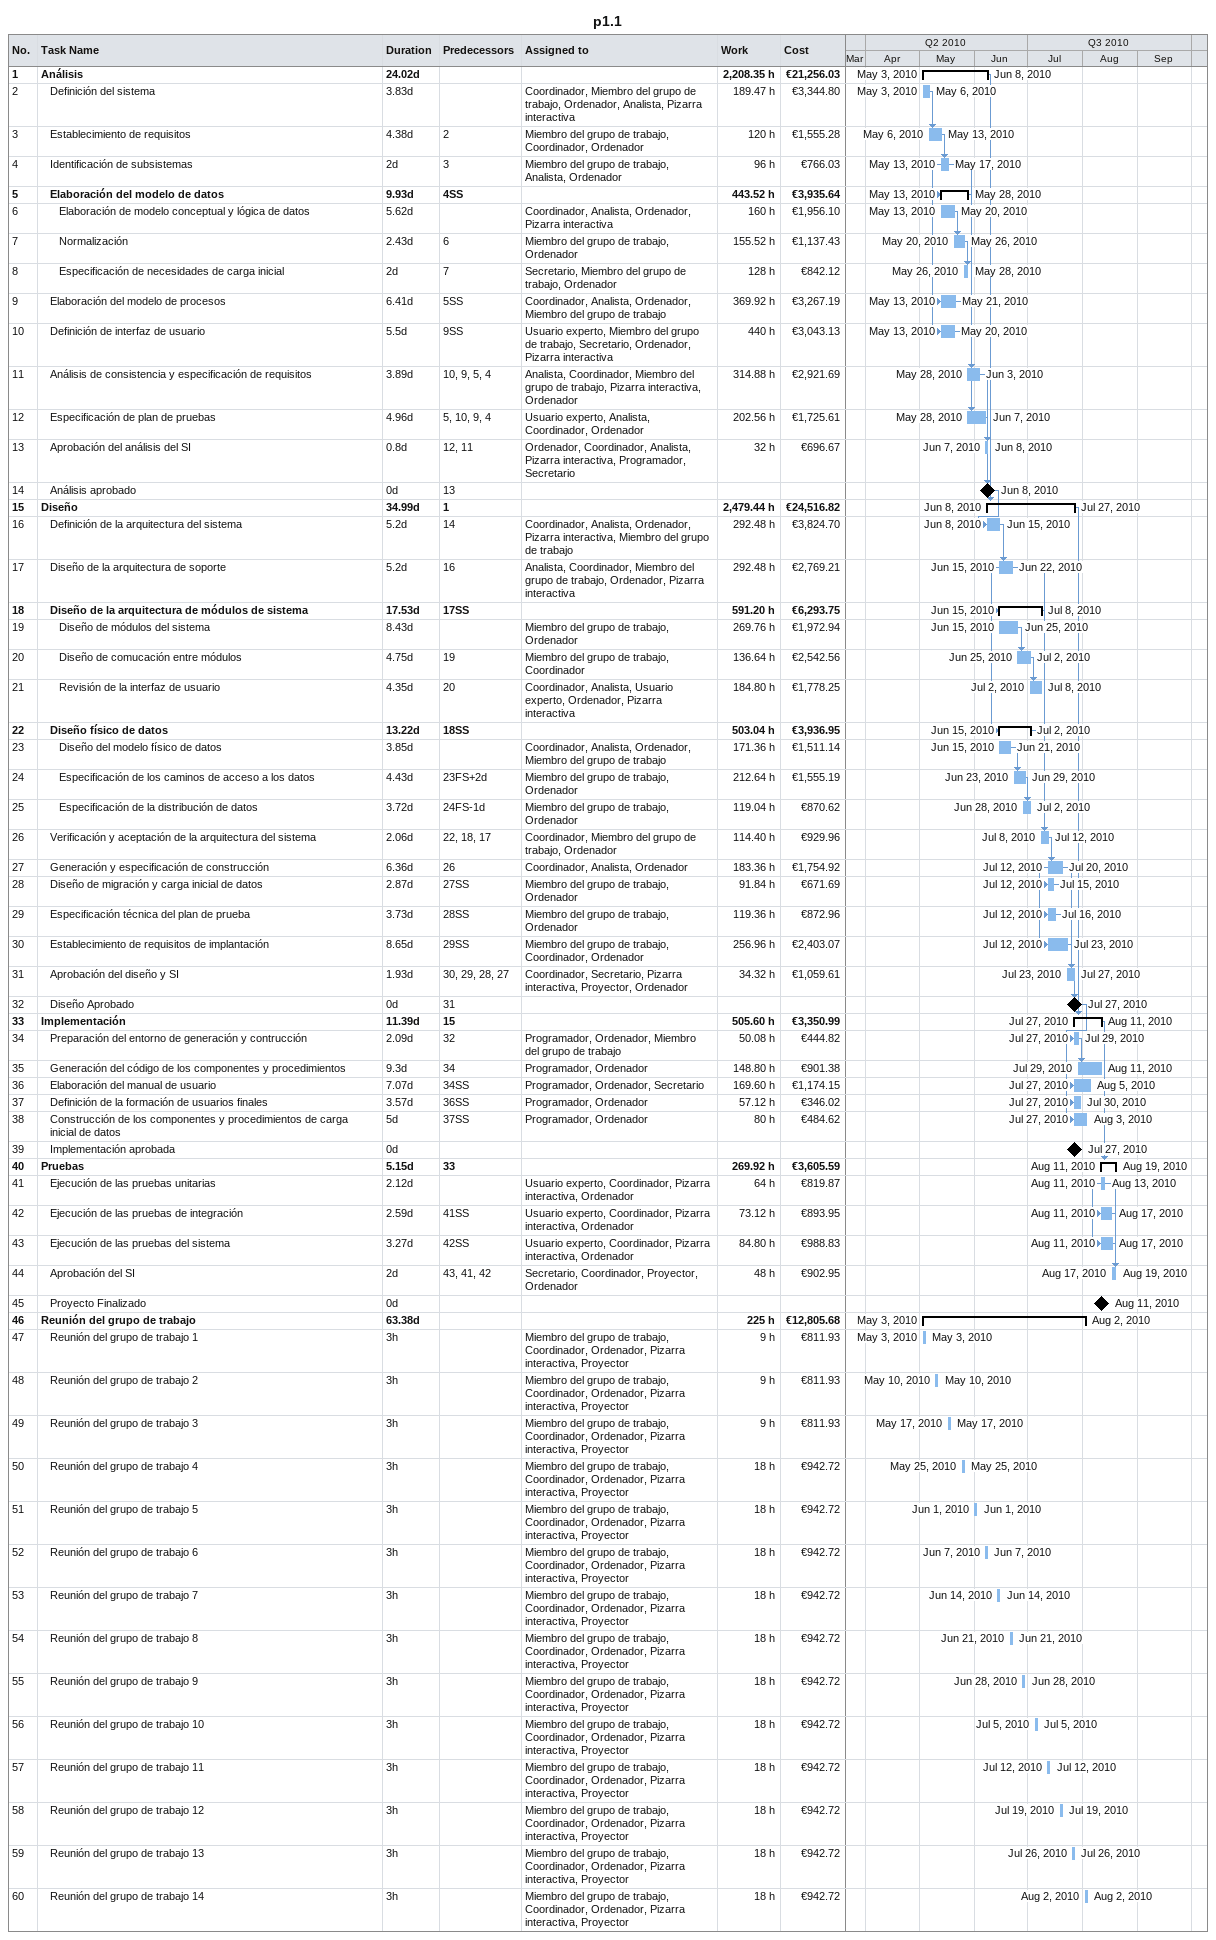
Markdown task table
p1.1

| ID | Level | Task | Duration | Start | Finish | Predecessors | Resources | Work (h) | Cost (€) |
|---|---|---|---|---|---|---|---|---|---|
| 1 | 1 | **Análisis** | 24.02d | 2010-05-03 | 2010-06-08 |  |  | 2208.35 | 21256.03 |
| 2 | 2 | Definición del sistema | 3.83d | 2010-05-03 | 2010-05-06 |  | Coordinador, Miembro del grupo de trabajo, Ordenador, Analista, Pizarra interactiva | 189.47 | 3344.80 |
| 3 | 2 | Establecimiento de requisitos | 4.38d | 2010-05-06 | 2010-05-13 | 2 | Miembro del grupo de trabajo, Coordinador, Ordenador | 120 | 1555.28 |
| 4 | 2 | Identificación de subsistemas | 2d | 2010-05-13 | 2010-05-17 | 3 | Miembro del grupo de trabajo, Analista, Ordenador | 96 | 766.03 |
| 5 | 2 | **Elaboración del modelo de datos** | 9.93d | 2010-05-13 | 2010-05-28 | 4SS |  | 443.52 | 3935.64 |
| 6 | 3 | Elaboración de modelo conceptual y lógica de datos | 5.62d | 2010-05-13 | 2010-05-20 |  | Coordinador, Analista, Ordenador, Pizarra interactiva | 160 | 1956.10 |
| 7 | 3 | Normalización | 2.43d | 2010-05-20 | 2010-05-26 | 6 | Miembro del grupo de trabajo, Ordenador | 155.52 | 1137.43 |
| 8 | 3 | Especificación de necesidades de carga inicial | 2d | 2010-05-26 | 2010-05-28 | 7 | Secretario, Miembro del grupo de trabajo, Ordenador | 128 | 842.12 |
| 9 | 2 | Elaboración del modelo de procesos | 6.41d | 2010-05-13 | 2010-05-21 | 5SS | Coordinador, Analista, Ordenador, Miembro del grupo de trabajo | 369.92 | 3267.19 |
| 10 | 2 | Definición de interfaz de usuario | 5.5d | 2010-05-13 | 2010-05-20 | 9SS | Usuario experto, Miembro del grupo de trabajo, Secretario, Ordenador, Pizarra interactiva | 440 | 3043.13 |
| 11 | 2 | Análisis de consistencia y especificación de requisitos | 3.89d | 2010-05-28 | 2010-06-03 | 10, 9, 5, 4 | Analista, Coordinador, Miembro del grupo de trabajo, Pizarra interactiva, Ordenador | 314.88 | 2921.69 |
| 12 | 2 | Especificación de plan de pruebas | 4.96d | 2010-05-28 | 2010-06-07 | 5, 10, 9, 4 | Usuario experto, Analista, Coordinador, Ordenador | 202.56 | 1725.61 |
| 13 | 2 | Aprobación del análisis del SI | 0.8d | 2010-06-07 | 2010-06-08 | 12, 11 | Ordenador, Coordinador, Analista, Pizarra interactiva, Programador, Secretario | 32 | 696.67 |
| 14 | 2 | Análisis aprobado | 0d | 2010-06-08 | 2010-06-08 | 13 |  |  |  |
| 15 | 1 | **Diseño** | 34.99d | 2010-06-08 | 2010-07-27 | 1 |  | 2479.44 | 24516.82 |
| 16 | 2 | Definición de la arquitectura del sistema | 5.2d | 2010-06-08 | 2010-06-15 | 14 | Coordinador, Analista, Ordenador, Pizarra interactiva, Miembro del grupo de trabajo | 292.48 | 3824.70 |
| 17 | 2 | Diseño de la arquitectura de soporte | 5.2d | 2010-06-15 | 2010-06-22 | 16 | Analista, Coordinador, Miembro del grupo de trabajo, Ordenador, Pizarra interactiva | 292.48 | 2769.21 |
| 18 | 2 | **Diseño de la arquitectura de módulos de sistema** | 17.53d | 2010-06-15 | 2010-07-08 | 17SS |  | 591.20 | 6293.75 |
| 19 | 3 | Diseño de módulos del sistema | 8.43d | 2010-06-15 | 2010-06-25 |  | Miembro del grupo de trabajo, Ordenador | 269.76 | 1972.94 |
| 20 | 3 | Diseño de comucación entre módulos | 4.75d | 2010-06-25 | 2010-07-02 | 19 | Miembro del grupo de trabajo, Coordinador | 136.64 | 2542.56 |
| 21 | 3 | Revisión de la interfaz de usuario | 4.35d | 2010-07-02 | 2010-07-08 | 20 | Coordinador, Analista, Usuario experto, Ordenador, Pizarra interactiva | 184.80 | 1778.25 |
| 22 | 2 | **Diseño físico de datos** | 13.22d | 2010-06-15 | 2010-07-02 | 18SS |  | 503.04 | 3936.95 |
| 23 | 3 | Diseño del modelo físico de datos | 3.85d | 2010-06-15 | 2010-06-21 |  | Coordinador, Analista, Ordenador, Miembro del grupo de trabajo | 171.36 | 1511.14 |
| 24 | 3 | Especificación de los caminos de acceso a los datos | 4.43d | 2010-06-23 | 2010-06-29 | 23FS+2d | Miembro del grupo de trabajo, Ordenador | 212.64 | 1555.19 |
| 25 | 3 | Especificación de la distribución de datos | 3.72d | 2010-06-28 | 2010-07-02 | 24FS-1d | Miembro del grupo de trabajo, Ordenador | 119.04 | 870.62 |
| 26 | 2 | Verificación y aceptación de la arquitectura del sistema | 2.06d | 2010-07-08 | 2010-07-12 | 22, 18, 17 | Coordinador, Miembro del grupo de trabajo, Ordenador | 114.40 | 929.96 |
| 27 | 2 | Generación y especificación de construcción | 6.36d | 2010-07-12 | 2010-07-20 | 26 | Coordinador, Analista, Ordenador | 183.36 | 1754.92 |
| 28 | 2 | Diseño de migración y carga inicial de datos | 2.87d | 2010-07-12 | 2010-07-15 | 27SS | Miembro del grupo de trabajo, Ordenador | 91.84 | 671.69 |
| 29 | 2 | Especificación técnica del plan de prueba | 3.73d | 2010-07-12 | 2010-07-16 | 28SS | Miembro del grupo de trabajo, Ordenador | 119.36 | 872.96 |
| 30 | 2 | Establecimiento de requisitos de implantación | 8.65d | 2010-07-12 | 2010-07-23 | 29SS | Miembro del grupo de trabajo, Coordinador, Ordenador | 256.96 | 2403.07 |
| 31 | 2 | Aprobación del diseño y SI | 1.93d | 2010-07-23 | 2010-07-27 | 30, 29, 28, 27 | Coordinador, Secretario, Pizarra interactiva, Proyector, Ordenador | 34.32 | 1059.61 |
| 32 | 2 | Diseño Aprobado | 0d | 2010-07-27 | 2010-07-27 | 31 |  |  |  |
| 33 | 1 | **Implementación** | 11.39d | 2010-07-27 | 2010-08-11 | 15 |  | 505.60 | 3350.99 |
| 34 | 2 | Preparación del entorno de generación y contrucción | 2.09d | 2010-07-27 | 2010-07-29 | 32 | Programador, Ordenador, Miembro del grupo de trabajo | 50.08 | 444.82 |
| 35 | 2 | Generación del código de los componentes y procedimientos | 9.3d | 2010-07-29 | 2010-08-11 | 34 | Programador, Ordenador | 148.80 | 901.38 |
| 36 | 2 | Elaboración del manual de usuario | 7.07d | 2010-07-27 | 2010-08-05 | 34SS | Programador, Ordenador, Secretario | 169.60 | 1174.15 |
| 37 | 2 | Definición de la formación de usuarios finales | 3.57d | 2010-07-27 | 2010-07-30 | 36SS | Programador, Ordenador | 57.12 | 346.02 |
| 38 | 2 | Construcción de los componentes y procedimientos de carga inicial de datos | 5d | 2010-07-27 | 2010-08-03 | 37SS | Programador, Ordenador | 80 | 484.62 |
| 39 | 2 | Implementación aprobada | 0d | 2010-07-27 | 2010-07-27 |  |  |  |  |
| 40 | 1 | **Pruebas** | 5.15d | 2010-08-11 | 2010-08-19 | 33 |  | 269.92 | 3605.59 |
| 41 | 2 | Ejecución de las pruebas unitarias | 2.12d | 2010-08-11 | 2010-08-13 |  | Usuario experto, Coordinador, Pizarra interactiva, Ordenador | 64 | 819.87 |
| 42 | 2 | Ejecución de las pruebas de integración | 2.59d | 2010-08-11 | 2010-08-17 | 41SS | Usuario experto, Coordinador, Pizarra interactiva, Ordenador | 73.12 | 893.95 |
| 43 | 2 | Ejecución de las pruebas del sistema | 3.27d | 2010-08-11 | 2010-08-17 | 42SS | Usuario experto, Coordinador, Pizarra interactiva, Ordenador | 84.80 | 988.83 |
| 44 | 2 | Aprobación del SI | 2d | 2010-08-17 | 2010-08-19 | 43, 41, 42 | Secretario, Coordinador, Proyector, Ordenador | 48 | 902.95 |
| 45 | 2 | Proyecto Finalizado | 0d | 2010-08-11 | 2010-08-11 |  |  |  |  |
| 46 | 1 | **Reunión del grupo de trabajo** | 63.38d | 2010-05-03 | 2010-08-02 |  |  | 225 | 12805.68 |
| 47 | 2 | Reunión del grupo de trabajo 1 | 3h | 2010-05-03 | 2010-05-03 |  | Miembro del grupo de trabajo, Coordinador, Ordenador, Pizarra interactiva, Proyector | 9 | 811.93 |
| 48 | 2 | Reunión del grupo de trabajo 2 | 3h | 2010-05-10 | 2010-05-10 |  | Miembro del grupo de trabajo, Coordinador, Ordenador, Pizarra interactiva, Proyector | 9 | 811.93 |
| 49 | 2 | Reunión del grupo de trabajo 3 | 3h | 2010-05-17 | 2010-05-17 |  | Miembro del grupo de trabajo, Coordinador, Ordenador, Pizarra interactiva, Proyector | 9 | 811.93 |
| 50 | 2 | Reunión del grupo de trabajo 4 | 3h | 2010-05-25 | 2010-05-25 |  | Miembro del grupo de trabajo, Coordinador, Ordenador, Pizarra interactiva, Proyector | 18 | 942.72 |
| 51 | 2 | Reunión del grupo de trabajo 5 | 3h | 2010-06-01 | 2010-06-01 |  | Miembro del grupo de trabajo, Coordinador, Ordenador, Pizarra interactiva, Proyector | 18 | 942.72 |
| 52 | 2 | Reunión del grupo de trabajo 6 | 3h | 2010-06-07 | 2010-06-07 |  | Miembro del grupo de trabajo, Coordinador, Ordenador, Pizarra interactiva, Proyector | 18 | 942.72 |
| 53 | 2 | Reunión del grupo de trabajo 7 | 3h | 2010-06-14 | 2010-06-14 |  | Miembro del grupo de trabajo, Coordinador, Ordenador, Pizarra interactiva, Proyector | 18 | 942.72 |
| 54 | 2 | Reunión del grupo de trabajo 8 | 3h | 2010-06-21 | 2010-06-21 |  | Miembro del grupo de trabajo, Coordinador, Ordenador, Pizarra interactiva, Proyector | 18 | 942.72 |
| 55 | 2 | Reunión del grupo de trabajo 9 | 3h | 2010-06-28 | 2010-06-28 |  | Miembro del grupo de trabajo, Coordinador, Ordenador, Pizarra interactiva, Proyector | 18 | 942.72 |
| 56 | 2 | Reunión del grupo de trabajo 10 | 3h | 2010-07-05 | 2010-07-05 |  | Miembro del grupo de trabajo, Coordinador, Ordenador, Pizarra interactiva, Proyector | 18 | 942.72 |
| 57 | 2 | Reunión del grupo de trabajo 11 | 3h | 2010-07-12 | 2010-07-12 |  | Miembro del grupo de trabajo, Coordinador, Ordenador, Pizarra interactiva, Proyector | 18 | 942.72 |
| 58 | 2 | Reunión del grupo de trabajo 12 | 3h | 2010-07-19 | 2010-07-19 |  | Miembro del grupo de trabajo, Coordinador, Ordenador, Pizarra interactiva, Proyector | 18 | 942.72 |
| 59 | 2 | Reunión del grupo de trabajo 13 | 3h | 2010-07-26 | 2010-07-26 |  | Miembro del grupo de trabajo, Coordinador, Ordenador, Pizarra interactiva, Proyector | 18 | 942.72 |
| 60 | 2 | Reunión del grupo de trabajo 14 | 3h | 2010-08-02 | 2010-08-02 |  | Miembro del grupo de trabajo, Coordinador, Ordenador, Pizarra interactiva, Proyector | 18 | 942.72 |
